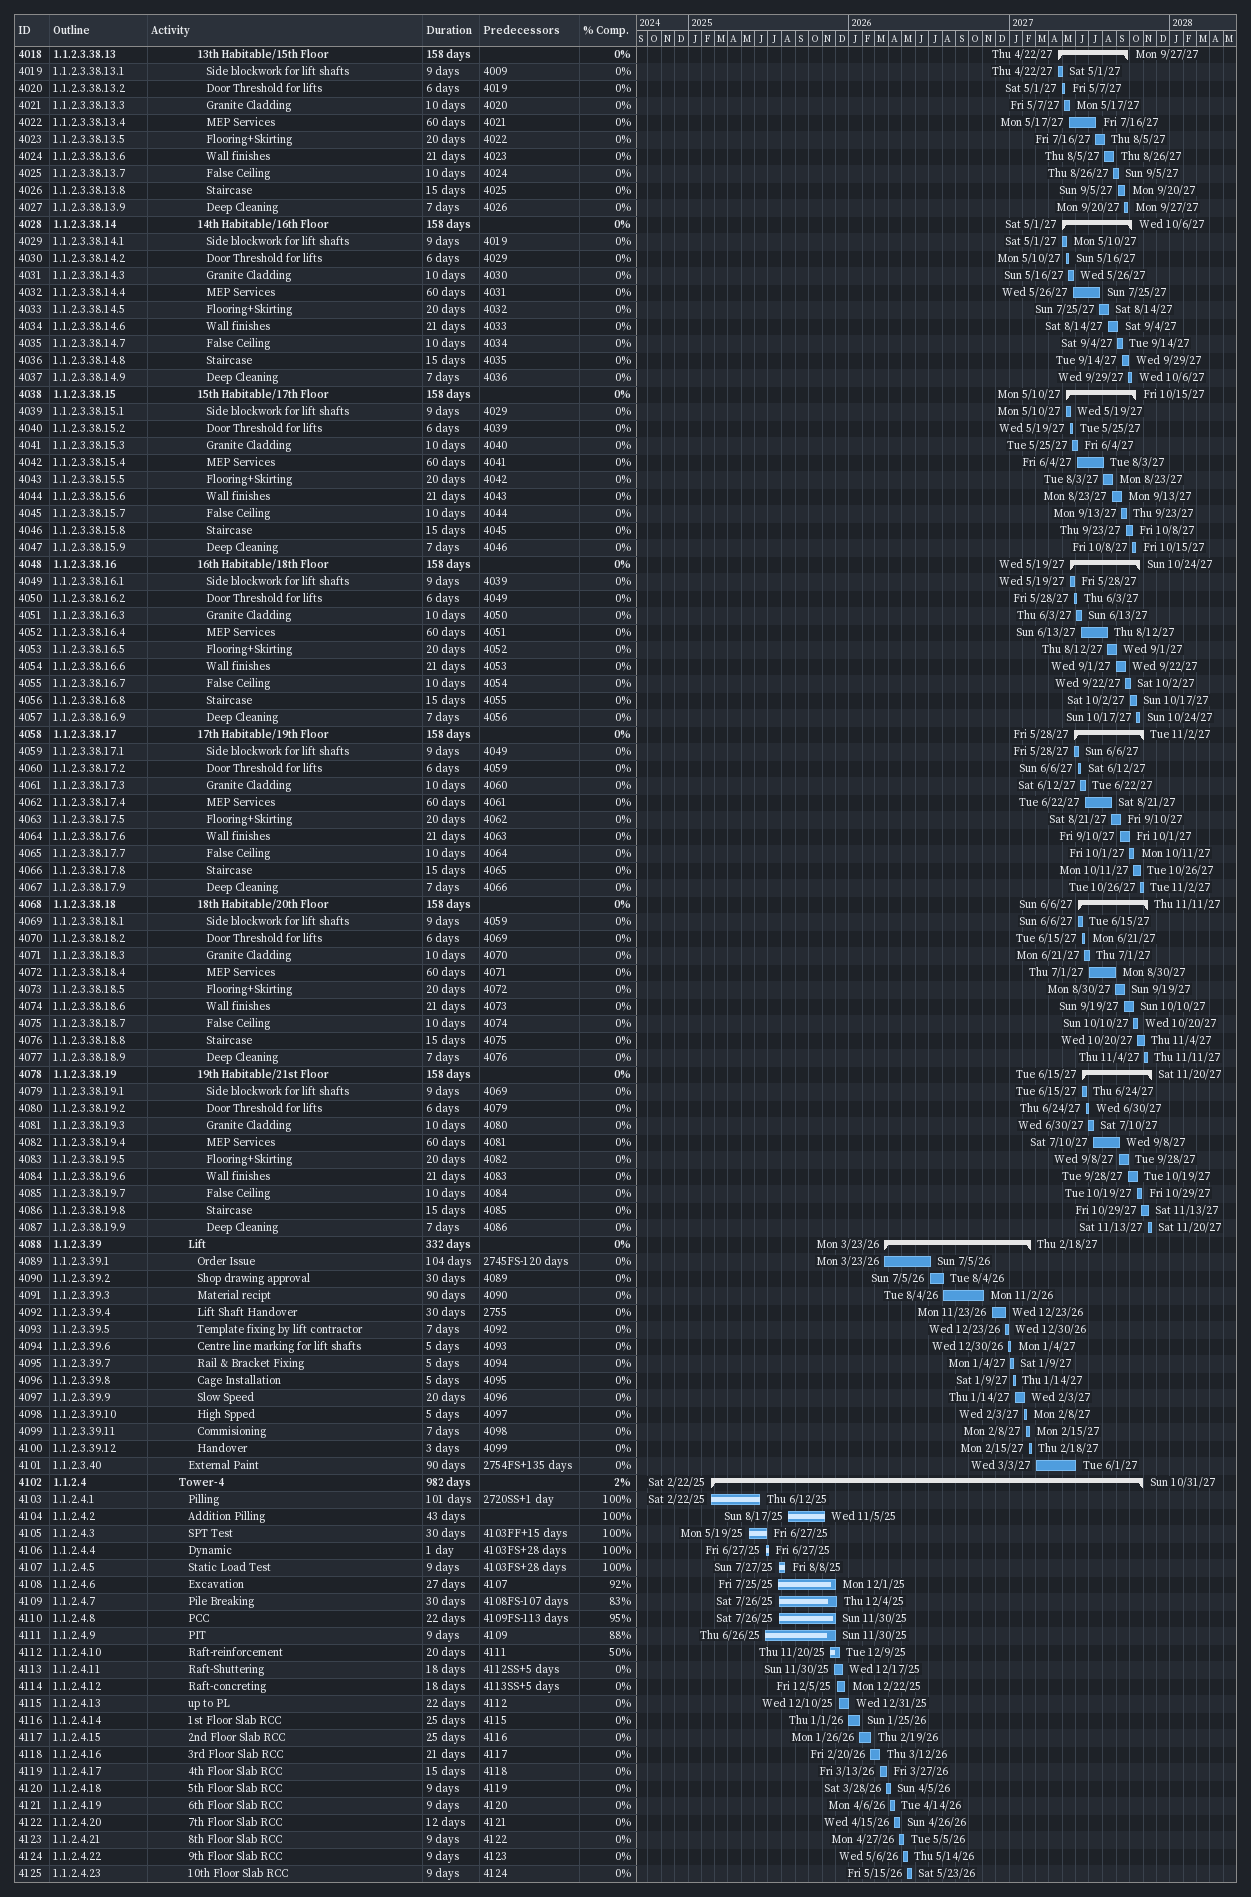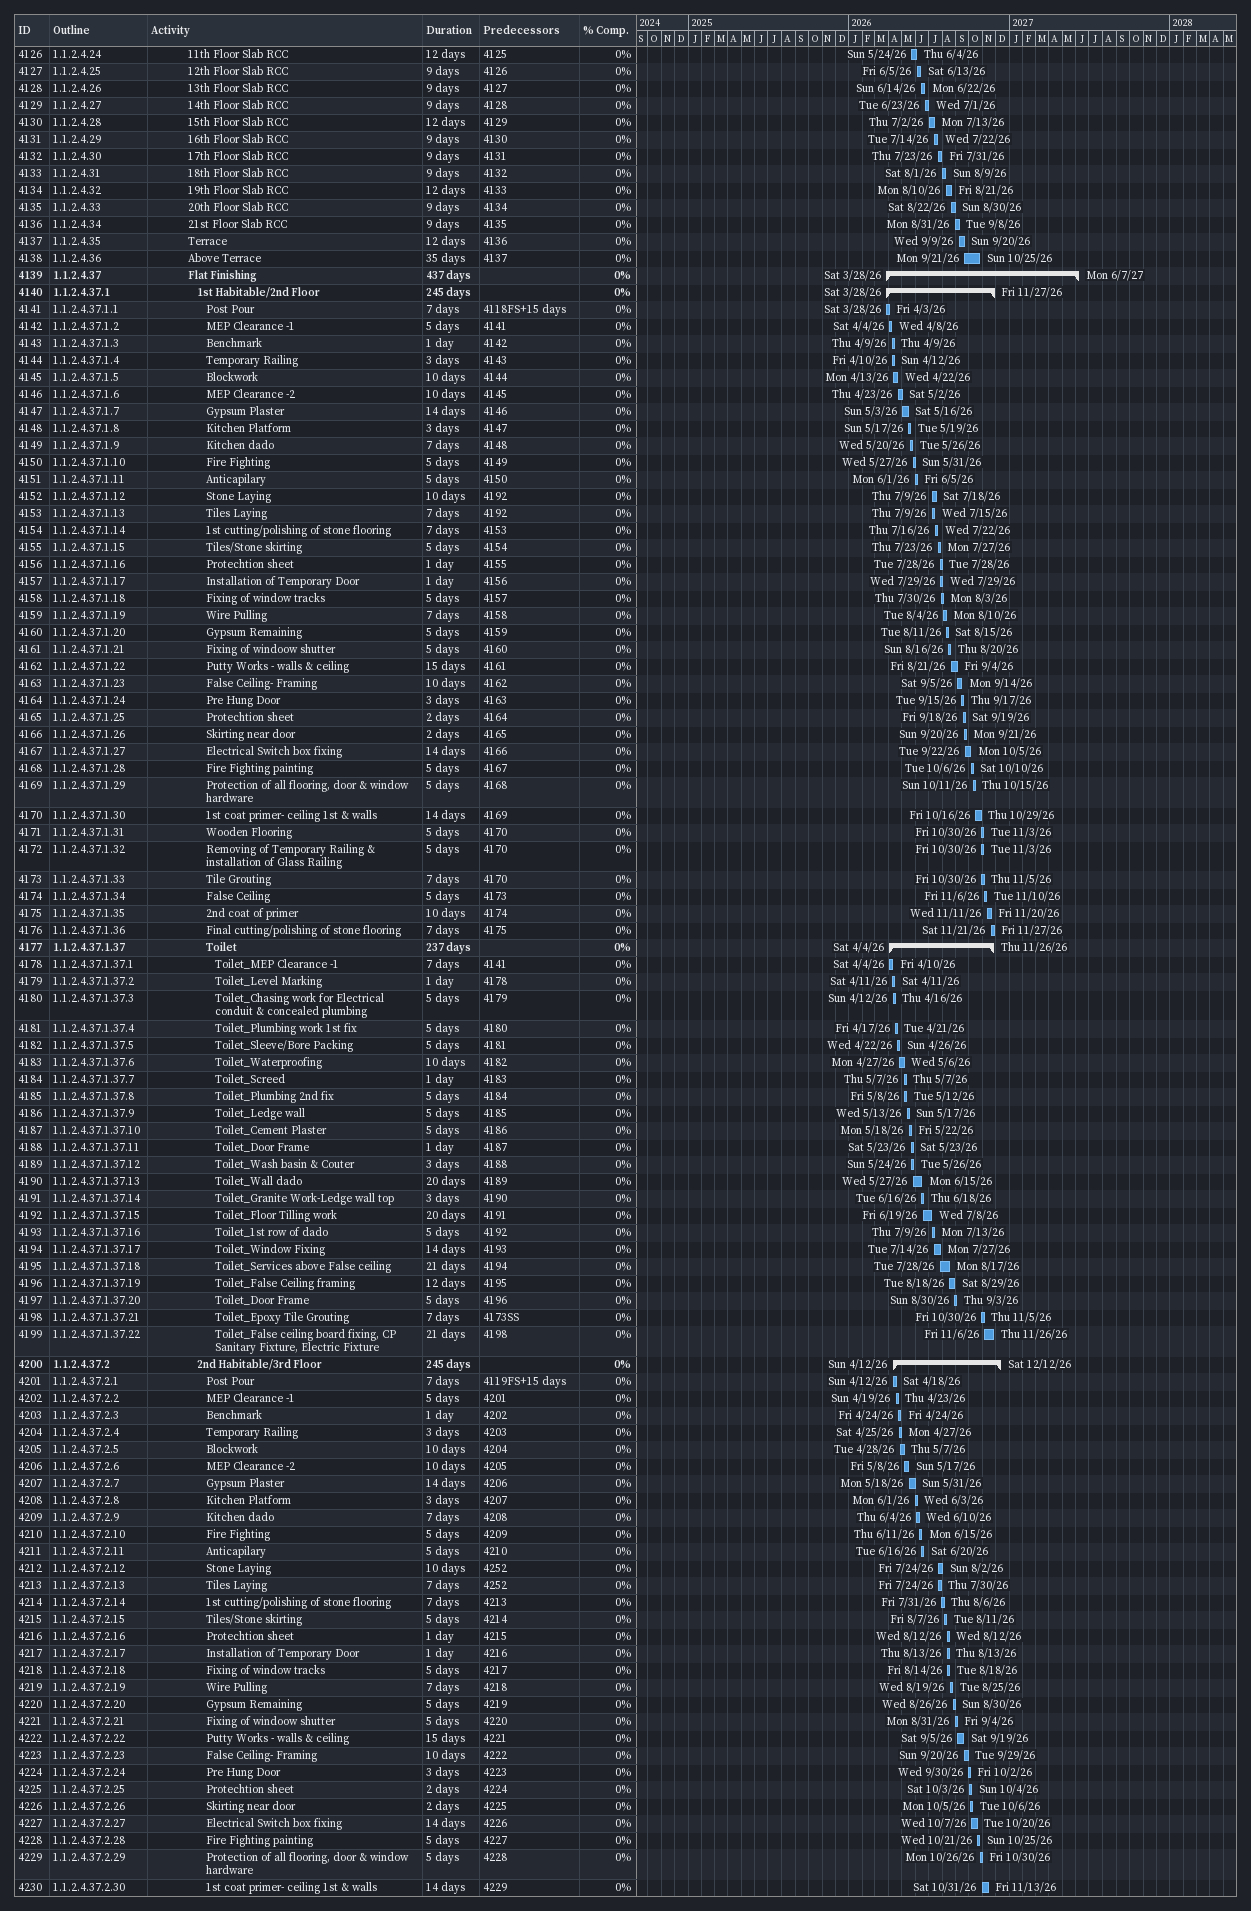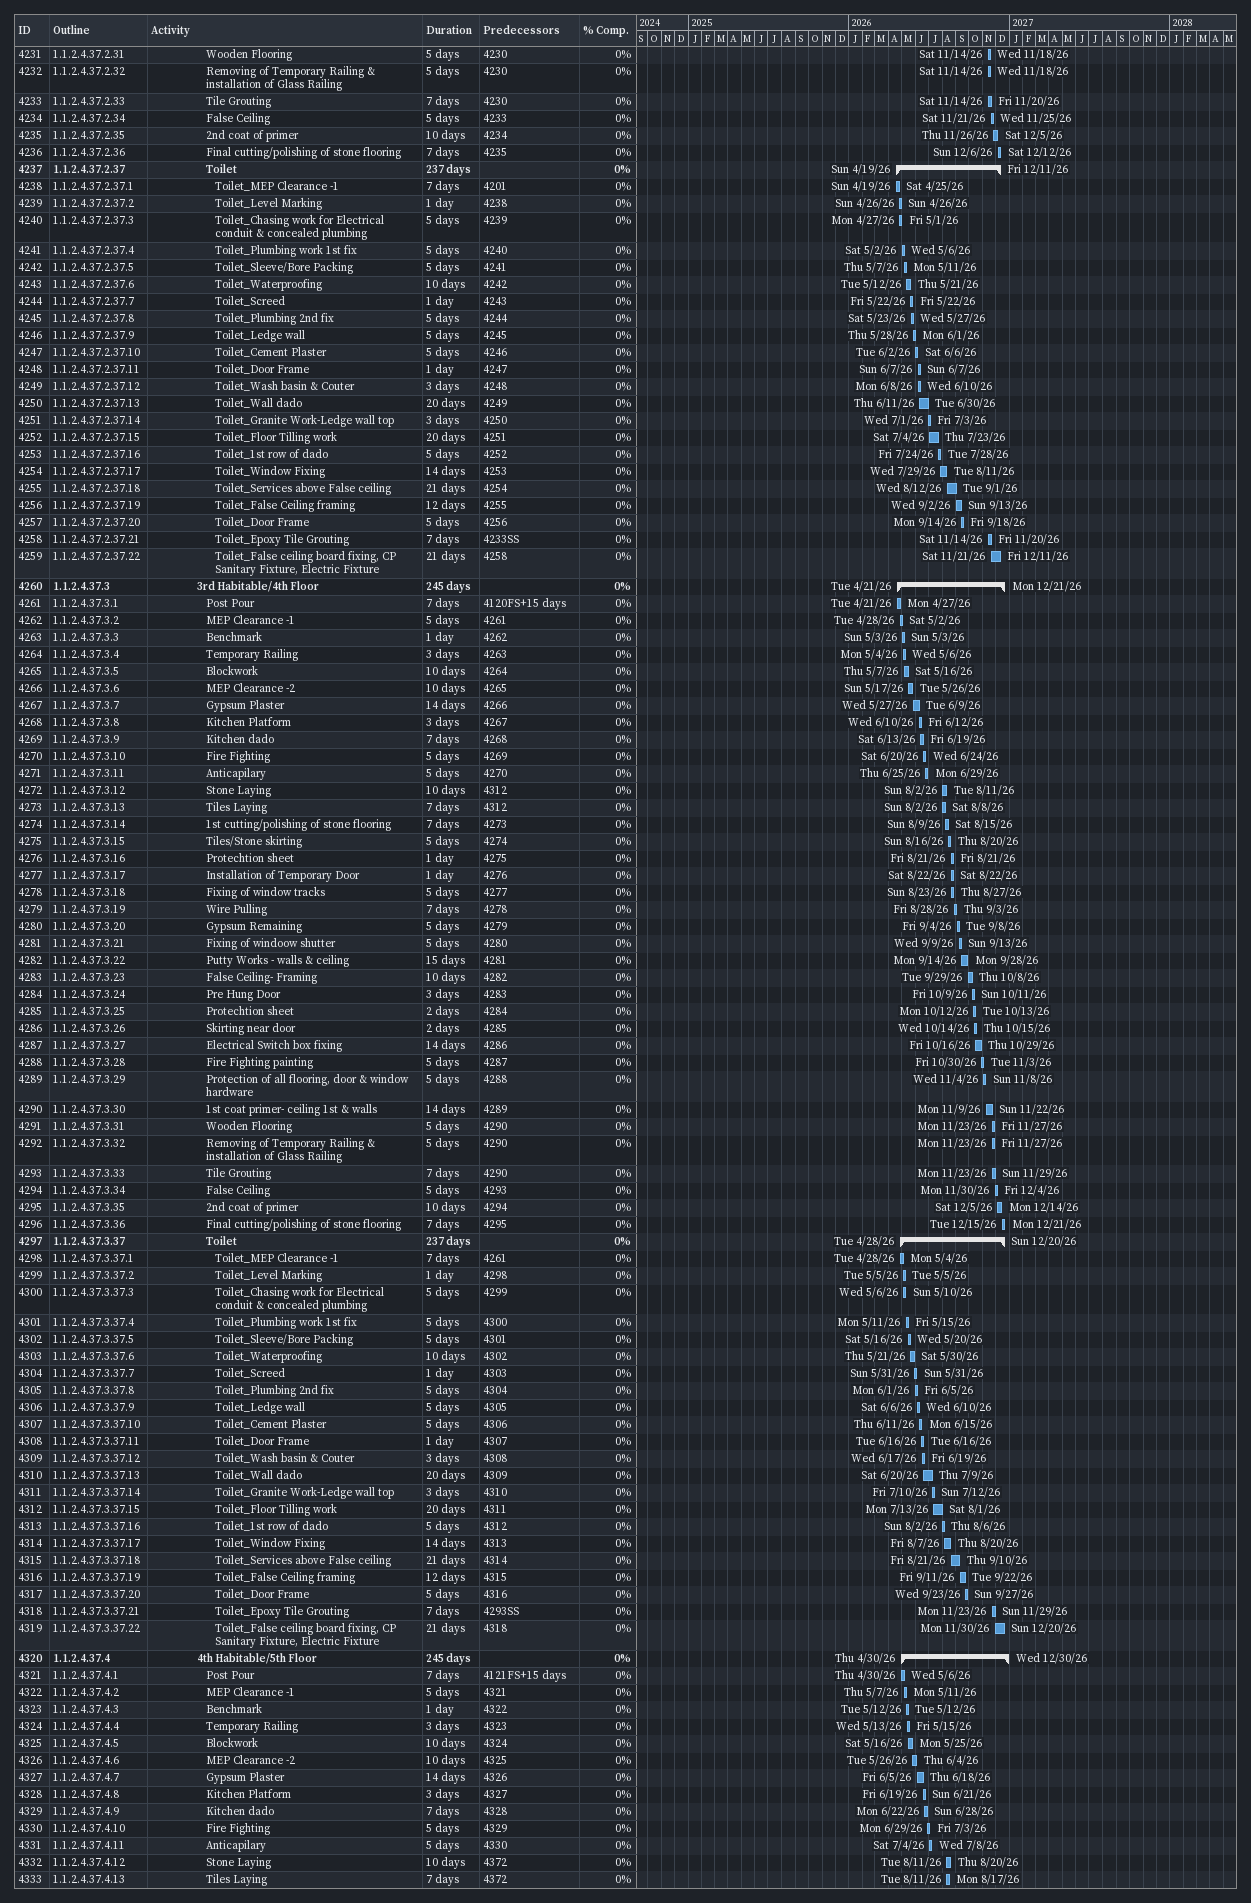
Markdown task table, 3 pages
| ID | WBS | Task | Duration | Start | Finish | Predecessors | % complete |
|---|---|---|---|---|---|---|---|
| 4018 | 1.1.2.3.38.13 | **13th Habitable/15th Floor** | 158d | 2027-04-22 | 2027-09-27 |  | 0 |
| 4019 | 1.1.2.3.38.13.1 | Side blockwork for lift shafts | 9d | 2027-04-22 | 2027-05-01 | 4009 | 0 |
| 4020 | 1.1.2.3.38.13.2 | Door Threshold for lifts | 6d | 2027-05-01 | 2027-05-07 | 4019 | 0 |
| 4021 | 1.1.2.3.38.13.3 | Granite Cladding | 10d | 2027-05-07 | 2027-05-17 | 4020 | 0 |
| 4022 | 1.1.2.3.38.13.4 | MEP Services | 60d | 2027-05-17 | 2027-07-16 | 4021 | 0 |
| 4023 | 1.1.2.3.38.13.5 | Flooring+Skirting | 20d | 2027-07-16 | 2027-08-05 | 4022 | 0 |
| 4024 | 1.1.2.3.38.13.6 | Wall finishes | 21d | 2027-08-05 | 2027-08-26 | 4023 | 0 |
| 4025 | 1.1.2.3.38.13.7 | False Ceiling | 10d | 2027-08-26 | 2027-09-05 | 4024 | 0 |
| 4026 | 1.1.2.3.38.13.8 | Staircase | 15d | 2027-09-05 | 2027-09-20 | 4025 | 0 |
| 4027 | 1.1.2.3.38.13.9 | Deep Cleaning | 7d | 2027-09-20 | 2027-09-27 | 4026 | 0 |
| 4028 | 1.1.2.3.38.14 | **14th Habitable/16th Floor** | 158d | 2027-05-01 | 2027-10-06 |  | 0 |
| 4029 | 1.1.2.3.38.14.1 | Side blockwork for lift shafts | 9d | 2027-05-01 | 2027-05-10 | 4019 | 0 |
| 4030 | 1.1.2.3.38.14.2 | Door Threshold for lifts | 6d | 2027-05-10 | 2027-05-16 | 4029 | 0 |
| 4031 | 1.1.2.3.38.14.3 | Granite Cladding | 10d | 2027-05-16 | 2027-05-26 | 4030 | 0 |
| 4032 | 1.1.2.3.38.14.4 | MEP Services | 60d | 2027-05-26 | 2027-07-25 | 4031 | 0 |
| 4033 | 1.1.2.3.38.14.5 | Flooring+Skirting | 20d | 2027-07-25 | 2027-08-14 | 4032 | 0 |
| 4034 | 1.1.2.3.38.14.6 | Wall finishes | 21d | 2027-08-14 | 2027-09-04 | 4033 | 0 |
| 4035 | 1.1.2.3.38.14.7 | False Ceiling | 10d | 2027-09-04 | 2027-09-14 | 4034 | 0 |
| 4036 | 1.1.2.3.38.14.8 | Staircase | 15d | 2027-09-14 | 2027-09-29 | 4035 | 0 |
| 4037 | 1.1.2.3.38.14.9 | Deep Cleaning | 7d | 2027-09-29 | 2027-10-06 | 4036 | 0 |
| 4038 | 1.1.2.3.38.15 | **15th Habitable/17th Floor** | 158d | 2027-05-10 | 2027-10-15 |  | 0 |
| 4039 | 1.1.2.3.38.15.1 | Side blockwork for lift shafts | 9d | 2027-05-10 | 2027-05-19 | 4029 | 0 |
| 4040 | 1.1.2.3.38.15.2 | Door Threshold for lifts | 6d | 2027-05-19 | 2027-05-25 | 4039 | 0 |
| 4041 | 1.1.2.3.38.15.3 | Granite Cladding | 10d | 2027-05-25 | 2027-06-04 | 4040 | 0 |
| 4042 | 1.1.2.3.38.15.4 | MEP Services | 60d | 2027-06-04 | 2027-08-03 | 4041 | 0 |
| 4043 | 1.1.2.3.38.15.5 | Flooring+Skirting | 20d | 2027-08-03 | 2027-08-23 | 4042 | 0 |
| 4044 | 1.1.2.3.38.15.6 | Wall finishes | 21d | 2027-08-23 | 2027-09-13 | 4043 | 0 |
| 4045 | 1.1.2.3.38.15.7 | False Ceiling | 10d | 2027-09-13 | 2027-09-23 | 4044 | 0 |
| 4046 | 1.1.2.3.38.15.8 | Staircase | 15d | 2027-09-23 | 2027-10-08 | 4045 | 0 |
| 4047 | 1.1.2.3.38.15.9 | Deep Cleaning | 7d | 2027-10-08 | 2027-10-15 | 4046 | 0 |
| 4048 | 1.1.2.3.38.16 | **16th Habitable/18th Floor** | 158d | 2027-05-19 | 2027-10-24 |  | 0 |
| 4049 | 1.1.2.3.38.16.1 | Side blockwork for lift shafts | 9d | 2027-05-19 | 2027-05-28 | 4039 | 0 |
| 4050 | 1.1.2.3.38.16.2 | Door Threshold for lifts | 6d | 2027-05-28 | 2027-06-03 | 4049 | 0 |
| 4051 | 1.1.2.3.38.16.3 | Granite Cladding | 10d | 2027-06-03 | 2027-06-13 | 4050 | 0 |
| 4052 | 1.1.2.3.38.16.4 | MEP Services | 60d | 2027-06-13 | 2027-08-12 | 4051 | 0 |
| 4053 | 1.1.2.3.38.16.5 | Flooring+Skirting | 20d | 2027-08-12 | 2027-09-01 | 4052 | 0 |
| 4054 | 1.1.2.3.38.16.6 | Wall finishes | 21d | 2027-09-01 | 2027-09-22 | 4053 | 0 |
| 4055 | 1.1.2.3.38.16.7 | False Ceiling | 10d | 2027-09-22 | 2027-10-02 | 4054 | 0 |
| 4056 | 1.1.2.3.38.16.8 | Staircase | 15d | 2027-10-02 | 2027-10-17 | 4055 | 0 |
| 4057 | 1.1.2.3.38.16.9 | Deep Cleaning | 7d | 2027-10-17 | 2027-10-24 | 4056 | 0 |
| 4058 | 1.1.2.3.38.17 | **17th Habitable/19th Floor** | 158d | 2027-05-28 | 2027-11-02 |  | 0 |
| 4059 | 1.1.2.3.38.17.1 | Side blockwork for lift shafts | 9d | 2027-05-28 | 2027-06-06 | 4049 | 0 |
| 4060 | 1.1.2.3.38.17.2 | Door Threshold for lifts | 6d | 2027-06-06 | 2027-06-12 | 4059 | 0 |
| 4061 | 1.1.2.3.38.17.3 | Granite Cladding | 10d | 2027-06-12 | 2027-06-22 | 4060 | 0 |
| 4062 | 1.1.2.3.38.17.4 | MEP Services | 60d | 2027-06-22 | 2027-08-21 | 4061 | 0 |
| 4063 | 1.1.2.3.38.17.5 | Flooring+Skirting | 20d | 2027-08-21 | 2027-09-10 | 4062 | 0 |
| 4064 | 1.1.2.3.38.17.6 | Wall finishes | 21d | 2027-09-10 | 2027-10-01 | 4063 | 0 |
| 4065 | 1.1.2.3.38.17.7 | False Ceiling | 10d | 2027-10-01 | 2027-10-11 | 4064 | 0 |
| 4066 | 1.1.2.3.38.17.8 | Staircase | 15d | 2027-10-11 | 2027-10-26 | 4065 | 0 |
| 4067 | 1.1.2.3.38.17.9 | Deep Cleaning | 7d | 2027-10-26 | 2027-11-02 | 4066 | 0 |
| 4068 | 1.1.2.3.38.18 | **18th Habitable/20th Floor** | 158d | 2027-06-06 | 2027-11-11 |  | 0 |
| 4069 | 1.1.2.3.38.18.1 | Side blockwork for lift shafts | 9d | 2027-06-06 | 2027-06-15 | 4059 | 0 |
| 4070 | 1.1.2.3.38.18.2 | Door Threshold for lifts | 6d | 2027-06-15 | 2027-06-21 | 4069 | 0 |
| 4071 | 1.1.2.3.38.18.3 | Granite Cladding | 10d | 2027-06-21 | 2027-07-01 | 4070 | 0 |
| 4072 | 1.1.2.3.38.18.4 | MEP Services | 60d | 2027-07-01 | 2027-08-30 | 4071 | 0 |
| 4073 | 1.1.2.3.38.18.5 | Flooring+Skirting | 20d | 2027-08-30 | 2027-09-19 | 4072 | 0 |
| 4074 | 1.1.2.3.38.18.6 | Wall finishes | 21d | 2027-09-19 | 2027-10-10 | 4073 | 0 |
| 4075 | 1.1.2.3.38.18.7 | False Ceiling | 10d | 2027-10-10 | 2027-10-20 | 4074 | 0 |
| 4076 | 1.1.2.3.38.18.8 | Staircase | 15d | 2027-10-20 | 2027-11-04 | 4075 | 0 |
| 4077 | 1.1.2.3.38.18.9 | Deep Cleaning | 7d | 2027-11-04 | 2027-11-11 | 4076 | 0 |
| 4078 | 1.1.2.3.38.19 | **19th Habitable/21st Floor** | 158d | 2027-06-15 | 2027-11-20 |  | 0 |
| 4079 | 1.1.2.3.38.19.1 | Side blockwork for lift shafts | 9d | 2027-06-15 | 2027-06-24 | 4069 | 0 |
| 4080 | 1.1.2.3.38.19.2 | Door Threshold for lifts | 6d | 2027-06-24 | 2027-06-30 | 4079 | 0 |
| 4081 | 1.1.2.3.38.19.3 | Granite Cladding | 10d | 2027-06-30 | 2027-07-10 | 4080 | 0 |
| 4082 | 1.1.2.3.38.19.4 | MEP Services | 60d | 2027-07-10 | 2027-09-08 | 4081 | 0 |
| 4083 | 1.1.2.3.38.19.5 | Flooring+Skirting | 20d | 2027-09-08 | 2027-09-28 | 4082 | 0 |
| 4084 | 1.1.2.3.38.19.6 | Wall finishes | 21d | 2027-09-28 | 2027-10-19 | 4083 | 0 |
| 4085 | 1.1.2.3.38.19.7 | False Ceiling | 10d | 2027-10-19 | 2027-10-29 | 4084 | 0 |
| 4086 | 1.1.2.3.38.19.8 | Staircase | 15d | 2027-10-29 | 2027-11-13 | 4085 | 0 |
| 4087 | 1.1.2.3.38.19.9 | Deep Cleaning | 7d | 2027-11-13 | 2027-11-20 | 4086 | 0 |
| 4088 | 1.1.2.3.39 | **Lift** | 332d | 2026-03-23 | 2027-02-18 |  | 0 |
| 4089 | 1.1.2.3.39.1 | Order Issue | 104d | 2026-03-23 | 2026-07-05 | 2745FS-120d | 0 |
| 4090 | 1.1.2.3.39.2 | Shop drawing approval | 30d | 2026-07-05 | 2026-08-04 | 4089 | 0 |
| 4091 | 1.1.2.3.39.3 | Material recipt | 90d | 2026-08-04 | 2026-11-02 | 4090 | 0 |
| 4092 | 1.1.2.3.39.4 | Lift Shaft Handover | 30d | 2026-11-23 | 2026-12-23 | 2755 | 0 |
| 4093 | 1.1.2.3.39.5 | Template fixing by lift contractor | 7d | 2026-12-23 | 2026-12-30 | 4092 | 0 |
| 4094 | 1.1.2.3.39.6 | Centre line marking for lift shafts | 5d | 2026-12-30 | 2027-01-04 | 4093 | 0 |
| 4095 | 1.1.2.3.39.7 | Rail & Bracket Fixing | 5d | 2027-01-04 | 2027-01-09 | 4094 | 0 |
| 4096 | 1.1.2.3.39.8 | Cage Installation | 5d | 2027-01-09 | 2027-01-14 | 4095 | 0 |
| 4097 | 1.1.2.3.39.9 | Slow Speed | 20d | 2027-01-14 | 2027-02-03 | 4096 | 0 |
| 4098 | 1.1.2.3.39.10 | High Spped | 5d | 2027-02-03 | 2027-02-08 | 4097 | 0 |
| 4099 | 1.1.2.3.39.11 | Commisioning | 7d | 2027-02-08 | 2027-02-15 | 4098 | 0 |
| 4100 | 1.1.2.3.39.12 | Handover | 3d | 2027-02-15 | 2027-02-18 | 4099 | 0 |
| 4101 | 1.1.2.3.40 | External Paint | 90d | 2027-03-03 | 2027-06-01 | 2754FS+135d | 0 |
| 4102 | 1.1.2.4 | **Tower-4** | 982d | 2025-02-22 | 2027-10-31 |  | 2 |
| 4103 | 1.1.2.4.1 | Pilling | 101d | 2025-02-22 | 2025-06-12 | 2720SS+1d | 100 |
| 4104 | 1.1.2.4.2 | Addition Pilling | 43d | 2025-08-17 | 2025-11-05 |  | 100 |
| 4105 | 1.1.2.4.3 | SPT Test | 30d | 2025-05-19 | 2025-06-27 | 4103FF+15d | 100 |
| 4106 | 1.1.2.4.4 | Dynamic | 1d | 2025-06-27 | 2025-06-27 | 4103FS+28d | 100 |
| 4107 | 1.1.2.4.5 | Static Load Test | 9d | 2025-07-27 | 2025-08-08 | 4103FS+28d | 100 |
| 4108 | 1.1.2.4.6 | Excavation | 27d | 2025-07-25 | 2025-12-01 | 4107 | 92 |
| 4109 | 1.1.2.4.7 | Pile Breaking | 30d | 2025-07-26 | 2025-12-04 | 4108FS-107d | 83 |
| 4110 | 1.1.2.4.8 | PCC | 22d | 2025-07-26 | 2025-11-30 | 4109FS-113d | 95 |
| 4111 | 1.1.2.4.9 | PIT | 9d | 2025-06-26 | 2025-11-30 | 4109 | 88 |
| 4112 | 1.1.2.4.10 | Raft-reinforcement | 20d | 2025-11-20 | 2025-12-09 | 4111 | 50 |
| 4113 | 1.1.2.4.11 | Raft-Shuttering | 18d | 2025-11-30 | 2025-12-17 | 4112SS+5d | 0 |
| 4114 | 1.1.2.4.12 | Raft-concreting | 18d | 2025-12-05 | 2025-12-22 | 4113SS+5d | 0 |
| 4115 | 1.1.2.4.13 | up to PL | 22d | 2025-12-10 | 2025-12-31 | 4112 | 0 |
| 4116 | 1.1.2.4.14 | 1st Floor Slab RCC | 25d | 2026-01-01 | 2026-01-25 | 4115 | 0 |
| 4117 | 1.1.2.4.15 | 2nd Floor Slab RCC | 25d | 2026-01-26 | 2026-02-19 | 4116 | 0 |
| 4118 | 1.1.2.4.16 | 3rd Floor Slab RCC | 21d | 2026-02-20 | 2026-03-12 | 4117 | 0 |
| 4119 | 1.1.2.4.17 | 4th Floor Slab RCC | 15d | 2026-03-13 | 2026-03-27 | 4118 | 0 |
| 4120 | 1.1.2.4.18 | 5th Floor Slab RCC | 9d | 2026-03-28 | 2026-04-05 | 4119 | 0 |
| 4121 | 1.1.2.4.19 | 6th Floor Slab RCC | 9d | 2026-04-06 | 2026-04-14 | 4120 | 0 |
| 4122 | 1.1.2.4.20 | 7th Floor Slab RCC | 12d | 2026-04-15 | 2026-04-26 | 4121 | 0 |
| 4123 | 1.1.2.4.21 | 8th Floor Slab RCC | 9d | 2026-04-27 | 2026-05-05 | 4122 | 0 |
| 4124 | 1.1.2.4.22 | 9th Floor Slab RCC | 9d | 2026-05-06 | 2026-05-14 | 4123 | 0 |
| 4125 | 1.1.2.4.23 | 10th Floor Slab RCC | 9d | 2026-05-15 | 2026-05-23 | 4124 | 0 |
| 4126 | 1.1.2.4.24 | 11th Floor Slab RCC | 12d | 2026-05-24 | 2026-06-04 | 4125 | 0 |
| 4127 | 1.1.2.4.25 | 12th Floor Slab RCC | 9d | 2026-06-05 | 2026-06-13 | 4126 | 0 |
| 4128 | 1.1.2.4.26 | 13th Floor Slab RCC | 9d | 2026-06-14 | 2026-06-22 | 4127 | 0 |
| 4129 | 1.1.2.4.27 | 14th Floor Slab RCC | 9d | 2026-06-23 | 2026-07-01 | 4128 | 0 |
| 4130 | 1.1.2.4.28 | 15th Floor Slab RCC | 12d | 2026-07-02 | 2026-07-13 | 4129 | 0 |
| 4131 | 1.1.2.4.29 | 16th Floor Slab RCC | 9d | 2026-07-14 | 2026-07-22 | 4130 | 0 |
| 4132 | 1.1.2.4.30 | 17th Floor Slab RCC | 9d | 2026-07-23 | 2026-07-31 | 4131 | 0 |
| 4133 | 1.1.2.4.31 | 18th Floor Slab RCC | 9d | 2026-08-01 | 2026-08-09 | 4132 | 0 |
| 4134 | 1.1.2.4.32 | 19th Floor Slab RCC | 12d | 2026-08-10 | 2026-08-21 | 4133 | 0 |
| 4135 | 1.1.2.4.33 | 20th Floor Slab RCC | 9d | 2026-08-22 | 2026-08-30 | 4134 | 0 |
| 4136 | 1.1.2.4.34 | 21st Floor Slab RCC | 9d | 2026-08-31 | 2026-09-08 | 4135 | 0 |
| 4137 | 1.1.2.4.35 | Terrace | 12d | 2026-09-09 | 2026-09-20 | 4136 | 0 |
| 4138 | 1.1.2.4.36 | Above Terrace | 35d | 2026-09-21 | 2026-10-25 | 4137 | 0 |
| 4139 | 1.1.2.4.37 | **Flat Finishing** | 437d | 2026-03-28 | 2027-06-07 |  | 0 |
| 4140 | 1.1.2.4.37.1 | **1st Habitable/2nd Floor** | 245d | 2026-03-28 | 2026-11-27 |  | 0 |
| 4141 | 1.1.2.4.37.1.1 | Post Pour | 7d | 2026-03-28 | 2026-04-03 | 4118FS+15d | 0 |
| 4142 | 1.1.2.4.37.1.2 | MEP Clearance -1 | 5d | 2026-04-04 | 2026-04-08 | 4141 | 0 |
| 4143 | 1.1.2.4.37.1.3 | Benchmark | 1d | 2026-04-09 | 2026-04-09 | 4142 | 0 |
| 4144 | 1.1.2.4.37.1.4 | Temporary Railing | 3d | 2026-04-10 | 2026-04-12 | 4143 | 0 |
| 4145 | 1.1.2.4.37.1.5 | Blockwork | 10d | 2026-04-13 | 2026-04-22 | 4144 | 0 |
| 4146 | 1.1.2.4.37.1.6 | MEP Clearance -2 | 10d | 2026-04-23 | 2026-05-02 | 4145 | 0 |
| 4147 | 1.1.2.4.37.1.7 | Gypsum Plaster | 14d | 2026-05-03 | 2026-05-16 | 4146 | 0 |
| 4148 | 1.1.2.4.37.1.8 | Kitchen Platform | 3d | 2026-05-17 | 2026-05-19 | 4147 | 0 |
| 4149 | 1.1.2.4.37.1.9 | Kitchen dado | 7d | 2026-05-20 | 2026-05-26 | 4148 | 0 |
| 4150 | 1.1.2.4.37.1.10 | Fire Fighting | 5d | 2026-05-27 | 2026-05-31 | 4149 | 0 |
| 4151 | 1.1.2.4.37.1.11 | Anticapilary | 5d | 2026-06-01 | 2026-06-05 | 4150 | 0 |
| 4152 | 1.1.2.4.37.1.12 | Stone Laying | 10d | 2026-07-09 | 2026-07-18 | 4192 | 0 |
| 4153 | 1.1.2.4.37.1.13 | Tiles Laying | 7d | 2026-07-09 | 2026-07-15 | 4192 | 0 |
| 4154 | 1.1.2.4.37.1.14 | 1st cutting/polishing of stone flooring | 7d | 2026-07-16 | 2026-07-22 | 4153 | 0 |
| 4155 | 1.1.2.4.37.1.15 | Tiles/Stone skirting | 5d | 2026-07-23 | 2026-07-27 | 4154 | 0 |
| 4156 | 1.1.2.4.37.1.16 | Protechtion sheet | 1d | 2026-07-28 | 2026-07-28 | 4155 | 0 |
| 4157 | 1.1.2.4.37.1.17 | Installation of Temporary Door | 1d | 2026-07-29 | 2026-07-29 | 4156 | 0 |
| 4158 | 1.1.2.4.37.1.18 | Fixing of window tracks | 5d | 2026-07-30 | 2026-08-03 | 4157 | 0 |
| 4159 | 1.1.2.4.37.1.19 | Wire Pulling | 7d | 2026-08-04 | 2026-08-10 | 4158 | 0 |
| 4160 | 1.1.2.4.37.1.20 | Gypsum Remaining | 5d | 2026-08-11 | 2026-08-15 | 4159 | 0 |
| 4161 | 1.1.2.4.37.1.21 | Fixing of windoow shutter | 5d | 2026-08-16 | 2026-08-20 | 4160 | 0 |
| 4162 | 1.1.2.4.37.1.22 | Putty Works - walls & ceiling | 15d | 2026-08-21 | 2026-09-04 | 4161 | 0 |
| 4163 | 1.1.2.4.37.1.23 | False Ceiling- Framing | 10d | 2026-09-05 | 2026-09-14 | 4162 | 0 |
| 4164 | 1.1.2.4.37.1.24 | Pre Hung Door | 3d | 2026-09-15 | 2026-09-17 | 4163 | 0 |
| 4165 | 1.1.2.4.37.1.25 | Protechtion sheet | 2d | 2026-09-18 | 2026-09-19 | 4164 | 0 |
| 4166 | 1.1.2.4.37.1.26 | Skirting near door | 2d | 2026-09-20 | 2026-09-21 | 4165 | 0 |
| 4167 | 1.1.2.4.37.1.27 | Electrical Switch box fixing | 14d | 2026-09-22 | 2026-10-05 | 4166 | 0 |
| 4168 | 1.1.2.4.37.1.28 | Fire Fighting painting | 5d | 2026-10-06 | 2026-10-10 | 4167 | 0 |
| 4169 | 1.1.2.4.37.1.29 | Protection of all flooring, door & window hardware | 5d | 2026-10-11 | 2026-10-15 | 4168 | 0 |
| 4170 | 1.1.2.4.37.1.30 | 1st coat primer- ceiling 1st & walls | 14d | 2026-10-16 | 2026-10-29 | 4169 | 0 |
| 4171 | 1.1.2.4.37.1.31 | Wooden Flooring | 5d | 2026-10-30 | 2026-11-03 | 4170 | 0 |
| 4172 | 1.1.2.4.37.1.32 | Removing of Temporary Railing & installation of Glass Railing | 5d | 2026-10-30 | 2026-11-03 | 4170 | 0 |
| 4173 | 1.1.2.4.37.1.33 | Tile Grouting | 7d | 2026-10-30 | 2026-11-05 | 4170 | 0 |
| 4174 | 1.1.2.4.37.1.34 | False Ceiling | 5d | 2026-11-06 | 2026-11-10 | 4173 | 0 |
| 4175 | 1.1.2.4.37.1.35 | 2nd coat of primer | 10d | 2026-11-11 | 2026-11-20 | 4174 | 0 |
| 4176 | 1.1.2.4.37.1.36 | Final cutting/polishing of stone flooring | 7d | 2026-11-21 | 2026-11-27 | 4175 | 0 |
| 4177 | 1.1.2.4.37.1.37 | **Toilet** | 237d | 2026-04-04 | 2026-11-26 |  | 0 |
| 4178 | 1.1.2.4.37.1.37.1 | Toilet_MEP Clearance -1 | 7d | 2026-04-04 | 2026-04-10 | 4141 | 0 |
| 4179 | 1.1.2.4.37.1.37.2 | Toilet_Level Marking | 1d | 2026-04-11 | 2026-04-11 | 4178 | 0 |
| 4180 | 1.1.2.4.37.1.37.3 | Toilet_Chasing work for Electrical conduit & concealed plumbing | 5d | 2026-04-12 | 2026-04-16 | 4179 | 0 |
| 4181 | 1.1.2.4.37.1.37.4 | Toilet_Plumbing work 1st fix | 5d | 2026-04-17 | 2026-04-21 | 4180 | 0 |
| 4182 | 1.1.2.4.37.1.37.5 | Toilet_Sleeve/Bore Packing | 5d | 2026-04-22 | 2026-04-26 | 4181 | 0 |
| 4183 | 1.1.2.4.37.1.37.6 | Toilet_Waterproofing | 10d | 2026-04-27 | 2026-05-06 | 4182 | 0 |
| 4184 | 1.1.2.4.37.1.37.7 | Toilet_Screed | 1d | 2026-05-07 | 2026-05-07 | 4183 | 0 |
| 4185 | 1.1.2.4.37.1.37.8 | Toilet_Plumbing 2nd fix | 5d | 2026-05-08 | 2026-05-12 | 4184 | 0 |
| 4186 | 1.1.2.4.37.1.37.9 | Toilet_Ledge wall | 5d | 2026-05-13 | 2026-05-17 | 4185 | 0 |
| 4187 | 1.1.2.4.37.1.37.10 | Toilet_Cement Plaster | 5d | 2026-05-18 | 2026-05-22 | 4186 | 0 |
| 4188 | 1.1.2.4.37.1.37.11 | Toilet_Door Frame | 1d | 2026-05-23 | 2026-05-23 | 4187 | 0 |
| 4189 | 1.1.2.4.37.1.37.12 | Toilet_Wash basin & Couter | 3d | 2026-05-24 | 2026-05-26 | 4188 | 0 |
| 4190 | 1.1.2.4.37.1.37.13 | Toilet_Wall dado | 20d | 2026-05-27 | 2026-06-15 | 4189 | 0 |
| 4191 | 1.1.2.4.37.1.37.14 | Toilet_Granite Work-Ledge wall top | 3d | 2026-06-16 | 2026-06-18 | 4190 | 0 |
| 4192 | 1.1.2.4.37.1.37.15 | Toilet_Floor Tilling work | 20d | 2026-06-19 | 2026-07-08 | 4191 | 0 |
| 4193 | 1.1.2.4.37.1.37.16 | Toilet_1st row of dado | 5d | 2026-07-09 | 2026-07-13 | 4192 | 0 |
| 4194 | 1.1.2.4.37.1.37.17 | Toilet_Window Fixing | 14d | 2026-07-14 | 2026-07-27 | 4193 | 0 |
| 4195 | 1.1.2.4.37.1.37.18 | Toilet_Services above False ceiling | 21d | 2026-07-28 | 2026-08-17 | 4194 | 0 |
| 4196 | 1.1.2.4.37.1.37.19 | Toilet_False Ceiling framing | 12d | 2026-08-18 | 2026-08-29 | 4195 | 0 |
| 4197 | 1.1.2.4.37.1.37.20 | Toilet_Door Frame | 5d | 2026-08-30 | 2026-09-03 | 4196 | 0 |
| 4198 | 1.1.2.4.37.1.37.21 | Toilet_Epoxy Tile Grouting | 7d | 2026-10-30 | 2026-11-05 | 4173SS | 0 |
| 4199 | 1.1.2.4.37.1.37.22 | Toilet_False ceiling board fixing, CP Sanitary Fixture, Electric Fixture | 21d | 2026-11-06 | 2026-11-26 | 4198 | 0 |
| 4200 | 1.1.2.4.37.2 | **2nd Habitable/3rd Floor** | 245d | 2026-04-12 | 2026-12-12 |  | 0 |
| 4201 | 1.1.2.4.37.2.1 | Post Pour | 7d | 2026-04-12 | 2026-04-18 | 4119FS+15d | 0 |
| 4202 | 1.1.2.4.37.2.2 | MEP Clearance -1 | 5d | 2026-04-19 | 2026-04-23 | 4201 | 0 |
| 4203 | 1.1.2.4.37.2.3 | Benchmark | 1d | 2026-04-24 | 2026-04-24 | 4202 | 0 |
| 4204 | 1.1.2.4.37.2.4 | Temporary Railing | 3d | 2026-04-25 | 2026-04-27 | 4203 | 0 |
| 4205 | 1.1.2.4.37.2.5 | Blockwork | 10d | 2026-04-28 | 2026-05-07 | 4204 | 0 |
| 4206 | 1.1.2.4.37.2.6 | MEP Clearance -2 | 10d | 2026-05-08 | 2026-05-17 | 4205 | 0 |
| 4207 | 1.1.2.4.37.2.7 | Gypsum Plaster | 14d | 2026-05-18 | 2026-05-31 | 4206 | 0 |
| 4208 | 1.1.2.4.37.2.8 | Kitchen Platform | 3d | 2026-06-01 | 2026-06-03 | 4207 | 0 |
| 4209 | 1.1.2.4.37.2.9 | Kitchen dado | 7d | 2026-06-04 | 2026-06-10 | 4208 | 0 |
| 4210 | 1.1.2.4.37.2.10 | Fire Fighting | 5d | 2026-06-11 | 2026-06-15 | 4209 | 0 |
| 4211 | 1.1.2.4.37.2.11 | Anticapilary | 5d | 2026-06-16 | 2026-06-20 | 4210 | 0 |
| 4212 | 1.1.2.4.37.2.12 | Stone Laying | 10d | 2026-07-24 | 2026-08-02 | 4252 | 0 |
| 4213 | 1.1.2.4.37.2.13 | Tiles Laying | 7d | 2026-07-24 | 2026-07-30 | 4252 | 0 |
| 4214 | 1.1.2.4.37.2.14 | 1st cutting/polishing of stone flooring | 7d | 2026-07-31 | 2026-08-06 | 4213 | 0 |
| 4215 | 1.1.2.4.37.2.15 | Tiles/Stone skirting | 5d | 2026-08-07 | 2026-08-11 | 4214 | 0 |
| 4216 | 1.1.2.4.37.2.16 | Protechtion sheet | 1d | 2026-08-12 | 2026-08-12 | 4215 | 0 |
| 4217 | 1.1.2.4.37.2.17 | Installation of Temporary Door | 1d | 2026-08-13 | 2026-08-13 | 4216 | 0 |
| 4218 | 1.1.2.4.37.2.18 | Fixing of window tracks | 5d | 2026-08-14 | 2026-08-18 | 4217 | 0 |
| 4219 | 1.1.2.4.37.2.19 | Wire Pulling | 7d | 2026-08-19 | 2026-08-25 | 4218 | 0 |
| 4220 | 1.1.2.4.37.2.20 | Gypsum Remaining | 5d | 2026-08-26 | 2026-08-30 | 4219 | 0 |
| 4221 | 1.1.2.4.37.2.21 | Fixing of windoow shutter | 5d | 2026-08-31 | 2026-09-04 | 4220 | 0 |
| 4222 | 1.1.2.4.37.2.22 | Putty Works - walls & ceiling | 15d | 2026-09-05 | 2026-09-19 | 4221 | 0 |
| 4223 | 1.1.2.4.37.2.23 | False Ceiling- Framing | 10d | 2026-09-20 | 2026-09-29 | 4222 | 0 |
| 4224 | 1.1.2.4.37.2.24 | Pre Hung Door | 3d | 2026-09-30 | 2026-10-02 | 4223 | 0 |
| 4225 | 1.1.2.4.37.2.25 | Protechtion sheet | 2d | 2026-10-03 | 2026-10-04 | 4224 | 0 |
| 4226 | 1.1.2.4.37.2.26 | Skirting near door | 2d | 2026-10-05 | 2026-10-06 | 4225 | 0 |
| 4227 | 1.1.2.4.37.2.27 | Electrical Switch box fixing | 14d | 2026-10-07 | 2026-10-20 | 4226 | 0 |
| 4228 | 1.1.2.4.37.2.28 | Fire Fighting painting | 5d | 2026-10-21 | 2026-10-25 | 4227 | 0 |
| 4229 | 1.1.2.4.37.2.29 | Protection of all flooring, door & window hardware | 5d | 2026-10-26 | 2026-10-30 | 4228 | 0 |
| 4230 | 1.1.2.4.37.2.30 | 1st coat primer- ceiling 1st & walls | 14d | 2026-10-31 | 2026-11-13 | 4229 | 0 |
| 4231 | 1.1.2.4.37.2.31 | Wooden Flooring | 5d | 2026-11-14 | 2026-11-18 | 4230 | 0 |
| 4232 | 1.1.2.4.37.2.32 | Removing of Temporary Railing & installation of Glass Railing | 5d | 2026-11-14 | 2026-11-18 | 4230 | 0 |
| 4233 | 1.1.2.4.37.2.33 | Tile Grouting | 7d | 2026-11-14 | 2026-11-20 | 4230 | 0 |
| 4234 | 1.1.2.4.37.2.34 | False Ceiling | 5d | 2026-11-21 | 2026-11-25 | 4233 | 0 |
| 4235 | 1.1.2.4.37.2.35 | 2nd coat of primer | 10d | 2026-11-26 | 2026-12-05 | 4234 | 0 |
| 4236 | 1.1.2.4.37.2.36 | Final cutting/polishing of stone flooring | 7d | 2026-12-06 | 2026-12-12 | 4235 | 0 |
| 4237 | 1.1.2.4.37.2.37 | **Toilet** | 237d | 2026-04-19 | 2026-12-11 |  | 0 |
| 4238 | 1.1.2.4.37.2.37.1 | Toilet_MEP Clearance -1 | 7d | 2026-04-19 | 2026-04-25 | 4201 | 0 |
| 4239 | 1.1.2.4.37.2.37.2 | Toilet_Level Marking | 1d | 2026-04-26 | 2026-04-26 | 4238 | 0 |
| 4240 | 1.1.2.4.37.2.37.3 | Toilet_Chasing work for Electrical conduit & concealed plumbing | 5d | 2026-04-27 | 2026-05-01 | 4239 | 0 |
| 4241 | 1.1.2.4.37.2.37.4 | Toilet_Plumbing work 1st fix | 5d | 2026-05-02 | 2026-05-06 | 4240 | 0 |
| 4242 | 1.1.2.4.37.2.37.5 | Toilet_Sleeve/Bore Packing | 5d | 2026-05-07 | 2026-05-11 | 4241 | 0 |
| 4243 | 1.1.2.4.37.2.37.6 | Toilet_Waterproofing | 10d | 2026-05-12 | 2026-05-21 | 4242 | 0 |
| 4244 | 1.1.2.4.37.2.37.7 | Toilet_Screed | 1d | 2026-05-22 | 2026-05-22 | 4243 | 0 |
| 4245 | 1.1.2.4.37.2.37.8 | Toilet_Plumbing 2nd fix | 5d | 2026-05-23 | 2026-05-27 | 4244 | 0 |
| 4246 | 1.1.2.4.37.2.37.9 | Toilet_Ledge wall | 5d | 2026-05-28 | 2026-06-01 | 4245 | 0 |
| 4247 | 1.1.2.4.37.2.37.10 | Toilet_Cement Plaster | 5d | 2026-06-02 | 2026-06-06 | 4246 | 0 |
| 4248 | 1.1.2.4.37.2.37.11 | Toilet_Door Frame | 1d | 2026-06-07 | 2026-06-07 | 4247 | 0 |
| 4249 | 1.1.2.4.37.2.37.12 | Toilet_Wash basin & Couter | 3d | 2026-06-08 | 2026-06-10 | 4248 | 0 |
| 4250 | 1.1.2.4.37.2.37.13 | Toilet_Wall dado | 20d | 2026-06-11 | 2026-06-30 | 4249 | 0 |
| 4251 | 1.1.2.4.37.2.37.14 | Toilet_Granite Work-Ledge wall top | 3d | 2026-07-01 | 2026-07-03 | 4250 | 0 |
| 4252 | 1.1.2.4.37.2.37.15 | Toilet_Floor Tilling work | 20d | 2026-07-04 | 2026-07-23 | 4251 | 0 |
| 4253 | 1.1.2.4.37.2.37.16 | Toilet_1st row of dado | 5d | 2026-07-24 | 2026-07-28 | 4252 | 0 |
| 4254 | 1.1.2.4.37.2.37.17 | Toilet_Window Fixing | 14d | 2026-07-29 | 2026-08-11 | 4253 | 0 |
| 4255 | 1.1.2.4.37.2.37.18 | Toilet_Services above False ceiling | 21d | 2026-08-12 | 2026-09-01 | 4254 | 0 |
| 4256 | 1.1.2.4.37.2.37.19 | Toilet_False Ceiling framing | 12d | 2026-09-02 | 2026-09-13 | 4255 | 0 |
| 4257 | 1.1.2.4.37.2.37.20 | Toilet_Door Frame | 5d | 2026-09-14 | 2026-09-18 | 4256 | 0 |
| 4258 | 1.1.2.4.37.2.37.21 | Toilet_Epoxy Tile Grouting | 7d | 2026-11-14 | 2026-11-20 | 4233SS | 0 |
| 4259 | 1.1.2.4.37.2.37.22 | Toilet_False ceiling board fixing, CP Sanitary Fixture, Electric Fixture | 21d | 2026-11-21 | 2026-12-11 | 4258 | 0 |
| 4260 | 1.1.2.4.37.3 | **3rd Habitable/4th Floor** | 245d | 2026-04-21 | 2026-12-21 |  | 0 |
| 4261 | 1.1.2.4.37.3.1 | Post Pour | 7d | 2026-04-21 | 2026-04-27 | 4120FS+15d | 0 |
| 4262 | 1.1.2.4.37.3.2 | MEP Clearance -1 | 5d | 2026-04-28 | 2026-05-02 | 4261 | 0 |
| 4263 | 1.1.2.4.37.3.3 | Benchmark | 1d | 2026-05-03 | 2026-05-03 | 4262 | 0 |
| 4264 | 1.1.2.4.37.3.4 | Temporary Railing | 3d | 2026-05-04 | 2026-05-06 | 4263 | 0 |
| 4265 | 1.1.2.4.37.3.5 | Blockwork | 10d | 2026-05-07 | 2026-05-16 | 4264 | 0 |
| 4266 | 1.1.2.4.37.3.6 | MEP Clearance -2 | 10d | 2026-05-17 | 2026-05-26 | 4265 | 0 |
| 4267 | 1.1.2.4.37.3.7 | Gypsum Plaster | 14d | 2026-05-27 | 2026-06-09 | 4266 | 0 |
| 4268 | 1.1.2.4.37.3.8 | Kitchen Platform | 3d | 2026-06-10 | 2026-06-12 | 4267 | 0 |
| 4269 | 1.1.2.4.37.3.9 | Kitchen dado | 7d | 2026-06-13 | 2026-06-19 | 4268 | 0 |
| 4270 | 1.1.2.4.37.3.10 | Fire Fighting | 5d | 2026-06-20 | 2026-06-24 | 4269 | 0 |
| 4271 | 1.1.2.4.37.3.11 | Anticapilary | 5d | 2026-06-25 | 2026-06-29 | 4270 | 0 |
| 4272 | 1.1.2.4.37.3.12 | Stone Laying | 10d | 2026-08-02 | 2026-08-11 | 4312 | 0 |
| 4273 | 1.1.2.4.37.3.13 | Tiles Laying | 7d | 2026-08-02 | 2026-08-08 | 4312 | 0 |
| 4274 | 1.1.2.4.37.3.14 | 1st cutting/polishing of stone flooring | 7d | 2026-08-09 | 2026-08-15 | 4273 | 0 |
| 4275 | 1.1.2.4.37.3.15 | Tiles/Stone skirting | 5d | 2026-08-16 | 2026-08-20 | 4274 | 0 |
| 4276 | 1.1.2.4.37.3.16 | Protechtion sheet | 1d | 2026-08-21 | 2026-08-21 | 4275 | 0 |
| 4277 | 1.1.2.4.37.3.17 | Installation of Temporary Door | 1d | 2026-08-22 | 2026-08-22 | 4276 | 0 |
| 4278 | 1.1.2.4.37.3.18 | Fixing of window tracks | 5d | 2026-08-23 | 2026-08-27 | 4277 | 0 |
| 4279 | 1.1.2.4.37.3.19 | Wire Pulling | 7d | 2026-08-28 | 2026-09-03 | 4278 | 0 |
| 4280 | 1.1.2.4.37.3.20 | Gypsum Remaining | 5d | 2026-09-04 | 2026-09-08 | 4279 | 0 |
| 4281 | 1.1.2.4.37.3.21 | Fixing of windoow shutter | 5d | 2026-09-09 | 2026-09-13 | 4280 | 0 |
| 4282 | 1.1.2.4.37.3.22 | Putty Works - walls & ceiling | 15d | 2026-09-14 | 2026-09-28 | 4281 | 0 |
| 4283 | 1.1.2.4.37.3.23 | False Ceiling- Framing | 10d | 2026-09-29 | 2026-10-08 | 4282 | 0 |
| 4284 | 1.1.2.4.37.3.24 | Pre Hung Door | 3d | 2026-10-09 | 2026-10-11 | 4283 | 0 |
| 4285 | 1.1.2.4.37.3.25 | Protechtion sheet | 2d | 2026-10-12 | 2026-10-13 | 4284 | 0 |
| 4286 | 1.1.2.4.37.3.26 | Skirting near door | 2d | 2026-10-14 | 2026-10-15 | 4285 | 0 |
| 4287 | 1.1.2.4.37.3.27 | Electrical Switch box fixing | 14d | 2026-10-16 | 2026-10-29 | 4286 | 0 |
| 4288 | 1.1.2.4.37.3.28 | Fire Fighting painting | 5d | 2026-10-30 | 2026-11-03 | 4287 | 0 |
| 4289 | 1.1.2.4.37.3.29 | Protection of all flooring, door & window hardware | 5d | 2026-11-04 | 2026-11-08 | 4288 | 0 |
| 4290 | 1.1.2.4.37.3.30 | 1st coat primer- ceiling 1st & walls | 14d | 2026-11-09 | 2026-11-22 | 4289 | 0 |
| 4291 | 1.1.2.4.37.3.31 | Wooden Flooring | 5d | 2026-11-23 | 2026-11-27 | 4290 | 0 |
| 4292 | 1.1.2.4.37.3.32 | Removing of Temporary Railing & installation of Glass Railing | 5d | 2026-11-23 | 2026-11-27 | 4290 | 0 |
| 4293 | 1.1.2.4.37.3.33 | Tile Grouting | 7d | 2026-11-23 | 2026-11-29 | 4290 | 0 |
| 4294 | 1.1.2.4.37.3.34 | False Ceiling | 5d | 2026-11-30 | 2026-12-04 | 4293 | 0 |
| 4295 | 1.1.2.4.37.3.35 | 2nd coat of primer | 10d | 2026-12-05 | 2026-12-14 | 4294 | 0 |
| 4296 | 1.1.2.4.37.3.36 | Final cutting/polishing of stone flooring | 7d | 2026-12-15 | 2026-12-21 | 4295 | 0 |
| 4297 | 1.1.2.4.37.3.37 | **Toilet** | 237d | 2026-04-28 | 2026-12-20 |  | 0 |
| 4298 | 1.1.2.4.37.3.37.1 | Toilet_MEP Clearance -1 | 7d | 2026-04-28 | 2026-05-04 | 4261 | 0 |
| 4299 | 1.1.2.4.37.3.37.2 | Toilet_Level Marking | 1d | 2026-05-05 | 2026-05-05 | 4298 | 0 |
| 4300 | 1.1.2.4.37.3.37.3 | Toilet_Chasing work for Electrical conduit & concealed plumbing | 5d | 2026-05-06 | 2026-05-10 | 4299 | 0 |
| 4301 | 1.1.2.4.37.3.37.4 | Toilet_Plumbing work 1st fix | 5d | 2026-05-11 | 2026-05-15 | 4300 | 0 |
| 4302 | 1.1.2.4.37.3.37.5 | Toilet_Sleeve/Bore Packing | 5d | 2026-05-16 | 2026-05-20 | 4301 | 0 |
| 4303 | 1.1.2.4.37.3.37.6 | Toilet_Waterproofing | 10d | 2026-05-21 | 2026-05-30 | 4302 | 0 |
| 4304 | 1.1.2.4.37.3.37.7 | Toilet_Screed | 1d | 2026-05-31 | 2026-05-31 | 4303 | 0 |
| 4305 | 1.1.2.4.37.3.37.8 | Toilet_Plumbing 2nd fix | 5d | 2026-06-01 | 2026-06-05 | 4304 | 0 |
| 4306 | 1.1.2.4.37.3.37.9 | Toilet_Ledge wall | 5d | 2026-06-06 | 2026-06-10 | 4305 | 0 |
| 4307 | 1.1.2.4.37.3.37.10 | Toilet_Cement Plaster | 5d | 2026-06-11 | 2026-06-15 | 4306 | 0 |
| 4308 | 1.1.2.4.37.3.37.11 | Toilet_Door Frame | 1d | 2026-06-16 | 2026-06-16 | 4307 | 0 |
| 4309 | 1.1.2.4.37.3.37.12 | Toilet_Wash basin & Couter | 3d | 2026-06-17 | 2026-06-19 | 4308 | 0 |
| 4310 | 1.1.2.4.37.3.37.13 | Toilet_Wall dado | 20d | 2026-06-20 | 2026-07-09 | 4309 | 0 |
| 4311 | 1.1.2.4.37.3.37.14 | Toilet_Granite Work-Ledge wall top | 3d | 2026-07-10 | 2026-07-12 | 4310 | 0 |
| 4312 | 1.1.2.4.37.3.37.15 | Toilet_Floor Tilling work | 20d | 2026-07-13 | 2026-08-01 | 4311 | 0 |
| 4313 | 1.1.2.4.37.3.37.16 | Toilet_1st row of dado | 5d | 2026-08-02 | 2026-08-06 | 4312 | 0 |
| 4314 | 1.1.2.4.37.3.37.17 | Toilet_Window Fixing | 14d | 2026-08-07 | 2026-08-20 | 4313 | 0 |
| 4315 | 1.1.2.4.37.3.37.18 | Toilet_Services above False ceiling | 21d | 2026-08-21 | 2026-09-10 | 4314 | 0 |
| 4316 | 1.1.2.4.37.3.37.19 | Toilet_False Ceiling framing | 12d | 2026-09-11 | 2026-09-22 | 4315 | 0 |
| 4317 | 1.1.2.4.37.3.37.20 | Toilet_Door Frame | 5d | 2026-09-23 | 2026-09-27 | 4316 | 0 |
| 4318 | 1.1.2.4.37.3.37.21 | Toilet_Epoxy Tile Grouting | 7d | 2026-11-23 | 2026-11-29 | 4293SS | 0 |
| 4319 | 1.1.2.4.37.3.37.22 | Toilet_False ceiling board fixing, CP Sanitary Fixture, Electric Fixture | 21d | 2026-11-30 | 2026-12-20 | 4318 | 0 |
| 4320 | 1.1.2.4.37.4 | **4th Habitable/5th Floor** | 245d | 2026-04-30 | 2026-12-30 |  | 0 |
| 4321 | 1.1.2.4.37.4.1 | Post Pour | 7d | 2026-04-30 | 2026-05-06 | 4121FS+15d | 0 |
| 4322 | 1.1.2.4.37.4.2 | MEP Clearance -1 | 5d | 2026-05-07 | 2026-05-11 | 4321 | 0 |
| 4323 | 1.1.2.4.37.4.3 | Benchmark | 1d | 2026-05-12 | 2026-05-12 | 4322 | 0 |
| 4324 | 1.1.2.4.37.4.4 | Temporary Railing | 3d | 2026-05-13 | 2026-05-15 | 4323 | 0 |
| 4325 | 1.1.2.4.37.4.5 | Blockwork | 10d | 2026-05-16 | 2026-05-25 | 4324 | 0 |
| 4326 | 1.1.2.4.37.4.6 | MEP Clearance -2 | 10d | 2026-05-26 | 2026-06-04 | 4325 | 0 |
| 4327 | 1.1.2.4.37.4.7 | Gypsum Plaster | 14d | 2026-06-05 | 2026-06-18 | 4326 | 0 |
| 4328 | 1.1.2.4.37.4.8 | Kitchen Platform | 3d | 2026-06-19 | 2026-06-21 | 4327 | 0 |
| 4329 | 1.1.2.4.37.4.9 | Kitchen dado | 7d | 2026-06-22 | 2026-06-28 | 4328 | 0 |
| 4330 | 1.1.2.4.37.4.10 | Fire Fighting | 5d | 2026-06-29 | 2026-07-03 | 4329 | 0 |
| 4331 | 1.1.2.4.37.4.11 | Anticapilary | 5d | 2026-07-04 | 2026-07-08 | 4330 | 0 |
| 4332 | 1.1.2.4.37.4.12 | Stone Laying | 10d | 2026-08-11 | 2026-08-20 | 4372 | 0 |
| 4333 | 1.1.2.4.37.4.13 | Tiles Laying | 7d | 2026-08-11 | 2026-08-17 | 4372 | 0 |
